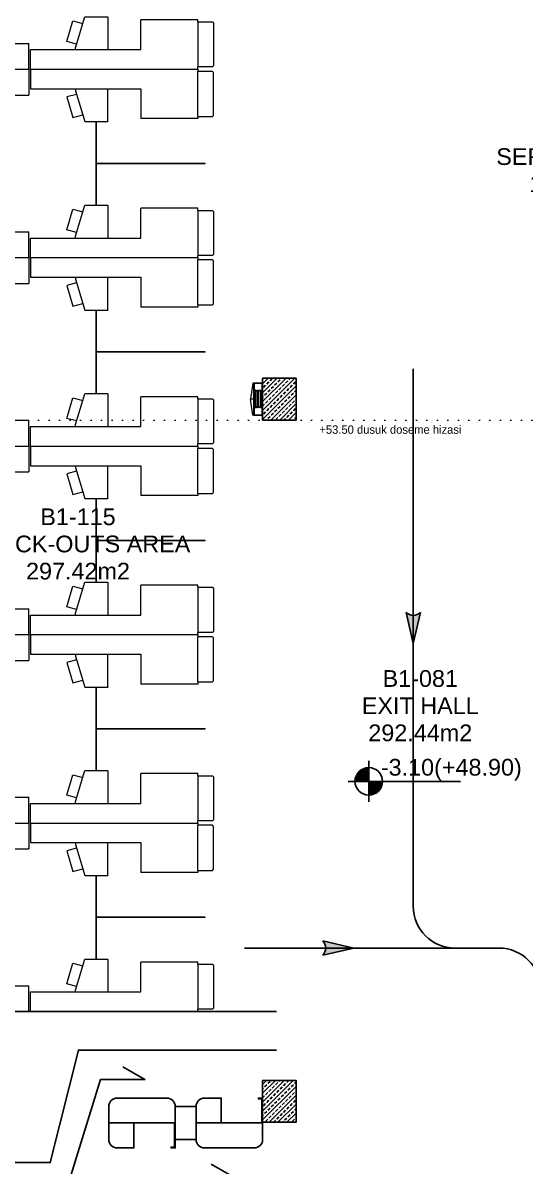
# Model space of a CAD drawing. Header units: metres. Extents: x -20317 to 2216, y -10281 to 3094.
# Drawn here: x -3172 to -1971, y -6831 to -4096 of the extents above; entities that cross this region are included whole.
import ezdxf
from ezdxf.enums import TextEntityAlignment as Align

# ---------------------------------------------------------------- set-up
doc = ezdxf.new("R2010")
doc.units = ezdxf.units.M
doc.header["$MEASUREMENT"] = 0
doc.linetypes.add('DOT2', pattern=[0.125, 0, -0.125])
doc.layers.get('0').update_dxf_attribs({"color": 30, "lineweight": 0})
for name, color, linetype in [('6', 242, 'Continuous'), ('V-0_Hatch_Concrete', 252, 'Continuous'), ('V-0_Notation_Level_200', 2, 'Continuous'), ('V-2_Column', 160, 'Continuous'), ('V-6_Furniture_Fixed', 54, 'Continuous')]:
    doc.layers.add(name, color=color, linetype=linetype)
for name, color, linetype, lineweight in [('Ag-040', 2, 'Continuous', 20), ('AG-FIRE-HOSE', 1, 'Continuous', 0), ('AI-040 @ 250', 2, 'Continuous', 20), ('shaft', 3, 'Continuous', 20)]:
    doc.layers.add(name, color=color, linetype=linetype, lineweight=lineweight)
doc.styles.add('$0$ARIAL', font='arial.ttf', dxfattribs={"width": 0.9})
doc.styles.add('ALANLAR_B8$0$ALANLAR_B8$0$VIVA_100', font='arial.ttf', dxfattribs={"height": 25})
doc.styles.add('IIS IKEA SANS', font='')
doc.styles.get('IIS IKEA SANS').set_extended_font_data('IKEA Sans')

# ---------------------------------------------------------------- blocks, each defined once
blk = doc.blocks.new('$0$ok')
at = {"layer": '6'}
h = blk.add_hatch(color=256, dxfattribs=at)
edge = h.paths.add_edge_path()
edge.add_ellipse((1571516, 116941.7), major_axis=(-7.14, 7.19), ratio=1, start_angle=359.4528, end_angle=450.6895)
edge.add_line((1571508.9, 116934.5), (1571477.9, 116941.8))
edge.add_line((1571477.9, 116941.8), (1571508.9, 116948.9))
for p, q in [((1571477.9, 116941.8), (1571508.9, 116948.9)), ((1571508.9, 116934.5), (1571477.9, 116941.8))]:
    blk.add_line(p, q, dxfattribs=at)
at = {"layer": '6', "extrusion": (0, 0, -1)}
blk.add_ellipse((1571516, 116941.7), major_axis=(-7.14, 7.19), ratio=1, start_param=4.700354, end_param=6.292737, dxfattribs=at)
blk = doc.blocks.new('$0$A$C742A37F2')
at = {"layer": '6'}
for p, q in [((72.05, -44.4), (72.05, -57.256)), ((68.019, -58.256), (74.101, -58.256))]:
    blk.add_line(p, q, dxfattribs=at)
for centre, start, end in [((73.05, -57.256), 180, 270), ((74.101, -59.256), 0, 90)]:
    blk.add_arc(centre, 1, start, end, dxfattribs=at)
at = {"layer": '6', "extrusion": (0, 0, -1), "xscale": -0.02399999999994179, "yscale": 0.02399999999994179, "zscale": -0.02399999999994179}
for p, rotation in [((-2878.654, -37766.438), 270), ((-37786.099, 2748.348), 180)]:
    blk.add_blockref('$0$ok', p, dxfattribs=dict(at, rotation=rotation))
blk = doc.blocks.new('$0$150714_ARSA$0$KOLON 80X120')
at = {"layer": 'V-0_Hatch_Concrete'}
h = blk.add_hatch(dxfattribs=at)
h.set_pattern_fill('ANSI33', color=256, scale=60)
h.set_pattern_definition([(45, (-19036.79, -4512.143), (-10.606602, 10.606602), []), (45, (-19026.183, -4512.143), (-10.606602, 10.606602), [7.5, -3.75])])
h.paths.add_polyline_path([(0, 100), (80, 100), (80, 0), (0, 0)])
blk.add_lwpolyline([(0, 100), (80, 100), (80, 0), (0, 0), (0, 100)])
blk = doc.blocks.new('*U46')
for p, q in [((0, -493), (0, 493)), ((-493, 0), (2191, 0))]:
    blk.add_line(p, q)
at = {"const_width": 328}
for points in [[(0, 164, 0.414214), (-164, 0, 0.414214)], [(0, -164, 0.414214), (164, 0, 0.414214)]]:
    blk.add_lwpolyline(points, format="xyb", dxfattribs=at)
blk.add_circle((0, 0), 328)
at = {"style": 'ALANLAR_B8$0$ALANLAR_B8$0$VIVA_100'}
for tag, p in [('%%P0.00', (1897, 137)), ('-0.07', (1834, -502))]:
    blk.add_attdef(tag, text='', height=400, dxfattribs=at).set_placement(p, align=Align.RIGHT)
blk = doc.blocks.new('*U16')
at = {"style": '$0$ARIAL'}
for tag, p in [('NO', (1.68, 0.8)), ('MAHAL', (1.68, -1.8)), ('ALAN', (1.68, -4.4))]:
    blk.add_attdef(tag, text='', height=1.6, dxfattribs=at).set_placement(p, align=Align.MIDDLE_CENTER)
blk = doc.blocks.new('YD')
at = {"layer": 'AG-FIRE-HOSE'}
for p, q in [((-165, 214, 1020), (-165, 564, 1020)), ((-130, 569, 1020), (-130, 209, 1020)), ((-90, 209, 1020), (-90, 569, 1020)), ((-51, 569, 1020), (-51, 209, 1020)), ((-220, 389, 1020), (-204, 389, 1020))]:
    blk.add_line(p, q, dxfattribs=at)
at = {"layer": 'AG-FIRE-HOSE', "elevation": 1020}
for points in [[(-220, 770), (-236, 770), (-288, 394, 0.037389), (-220, 389, -23668932620.97506)], [(-220, 0), (-236, 0), (-288, 384, -0.037389), (-220, 389, 23668932620.97506)]]:
    blk.add_lwpolyline(points, format="xyb", dxfattribs=at)
for points in [[(-220, 0), (0, 0), (0, 770), (-220, 770), (-220, 0)], [(-181, 605), (-165, 564), (-149, 605), (-130, 569), (-110, 605), (-90, 569), (-71, 605), (-51, 569), (-31, 605)], [(-181, 173), (-165, 214), (-149, 173), (-130, 209), (-110, 173), (-90, 209), (-71, 173), (-51, 209), (-31, 173)]]:
    blk.add_lwpolyline(points, dxfattribs=at)
for points in [[(-204, 8), (-8, 8), (-8, 762), (-204, 762)], [(-185, 173), (-181, 173), (-181, 605), (-185, 605)], [(-31, 605), (-28, 605), (-28, 173), (-31, 173)]]:
    blk.add_lwpolyline(points, close=True, dxfattribs=at)
blk = doc.blocks.new('PLR_Check-out 1 pcs')
at = {"linetype": 'Continuous', "lineweight": 20}
for p, q in [((285, 5665), (15, 5665)), ((15, 5216), (15, 5665)), ((33, 5665), (33, 5449)), ((285, 5216), (285, 5665)), ((22, 5561), (22, 5316)), ((23, 5561), (23, 5316)), ((273, 5449), (33, 5449)), ((33, 5449), (33, 5431)), ((33, 5431), (33, 5215)), ((273, 5431), (33, 5431)), ((15, 5216), (15, 4416)), ((15, 5216), (615, 5216)), ((615, 5216), (615, 4416)), ((15, 4416), (615, 4416)), ((20, 4375), (15, 4375)), ((15, 4375), (15, 3133)), ((20, 4375), (450, 4375)), ((450, 4375), (470, 4375)), ((470, 4375), (470, 3302)), ((600, 3275), (661, 3504)), ((661, 3504), (1140, 3360)), ((470, 3302), (515, 3302)), ((470, 3302), (470, 3292)), ((470, 3292), (470, 1735)), ((515, 3302), (1234, 3078)), ((1140, 3360), (1078, 3126)), ((15, 3133), (15, 1185)), ((1235, 3078), (1235, 2525)), ((1124, 2525), (470, 2525)), ((1165, 2525), (1124, 2525)), ((1175, 2525), (1165, 2525)), ((1225, 2525), (1175, 2525)), ((1225, 2525), (1235, 2525)), ((470, 1735), (1165, 1735)), ((1165, 375), (1165, 1735)), ((15, 1185), (15, 375)), ((15, 375), (67, 375)), ((67, 25), (67, 375)), ((1115, 375), (67, 375)), ((1115, 375), (1115, 25)), ((1115, 375), (1165, 375)), ((92, 0), (67, 25)), ((1090, 0), (92, 0)), ((1115, 25), (1090, 0))]:
    blk.add_line(p, q, dxfattribs=at)
blk = doc.blocks.new('PLN_Check-out 1 pcs')
at = {"linetype": 'Continuous', "lineweight": 20}
for p, q in [((285, 5665), (15, 5665)), ((15, 5216), (15, 5665)), ((33, 5665), (33, 5449)), ((285, 5216), (285, 5665)), ((22, 5561), (22, 5316)), ((23, 5561), (23, 5316)), ((273, 5449), (33, 5449)), ((33, 5449), (33, 5431)), ((33, 5431), (33, 5215)), ((273, 5431), (33, 5431)), ((15, 5216), (15, 4416)), ((15, 5216), (615, 5216)), ((615, 5216), (615, 4416)), ((15, 4416), (615, 4416)), ((20, 4375), (15, 4375)), ((15, 4375), (15, 3133)), ((20, 4375), (450, 4375)), ((450, 4375), (470, 4375)), ((470, 4375), (470, 3302)), ((600, 3275), (661, 3504)), ((661, 3504), (1140, 3360)), ((470, 3302), (515, 3302)), ((470, 3302), (470, 3292)), ((470, 3292), (470, 1735)), ((515, 3302), (1234, 3078)), ((1140, 3360), (1078, 3126)), ((15, 3133), (15, 1185)), ((1235, 3078), (1235, 2525)), ((1124, 2525), (470, 2525)), ((1165, 2525), (1124, 2525)), ((1175, 2525), (1165, 2525)), ((1225, 2525), (1175, 2525)), ((1225, 2525), (1235, 2525)), ((470, 1735), (1165, 1735)), ((1165, 375), (1165, 1735)), ((15, 1185), (15, 375)), ((15, 375), (67, 375)), ((67, 25), (67, 375)), ((1115, 375), (67, 375)), ((1115, 375), (1115, 25)), ((1115, 375), (1165, 375)), ((92, 0), (67, 25)), ((1090, 0), (92, 0)), ((1115, 25), (1090, 0))]:
    blk.add_line(p, q, dxfattribs=at)
blk = doc.blocks.new('A$C11276A47')
for points in [[(200, 1190), (600, 1190), (600, 595), (0, 595), (0, 990, -0.414214)], [(600, 1190), (200, 1190, 0.414214), (0, 990), (0, 200, 0.414214), (200, 0), (1390, 0, 0.414214), (1590, 200), (1590, 1190), (1490, 1190), (1490, 1170), (1570, 1170), (1570, 595), (600, 595), (600, 1190)]]:
    blk.add_lwpolyline(points, format="xyb", close=True)
blk = doc.blocks.new('A$C37115626')
at = {"layer": 'V-6_Furniture_Fixed', "color": 7}
for points in [[(800.3, 2686), (800.3, 2586), (1060.5, 2586), (800.3, 2586), (800.3, 2486)], [(800.3, 2235.1), (800.3, 2135.1), (1060.5, 2135.1), (800.3, 2135.1), (800.3, 2035.1)], [(800.3, 1784.3), (800.3, 1684.3), (1060.5, 1684.3), (800.3, 1684.3), (800.3, 1584.3)], [(800.3, 1333.5), (800.3, 1233.5), (1060.5, 1233.5), (800.3, 1233.5), (800.3, 1133.5)], [(800.3, 882.6), (800.3, 782.6), (1060.5, 782.6), (800.3, 782.6), (800.3, 682.6)], [(208.5, 557.2), (208.5, 557.2), (1231, 557.2)], [(182.1, 195.8), (182.1, 195.8), (690.4, 195.8), (757.7, 464.8), (803.8, 464.8), (1231, 464.8)]]:
    blk.add_lwpolyline(points, dxfattribs=at)
at = {"layer": 'V-6_Furniture_Fixed', "color": 8}
for points in [[(264.1, 154.3), (736.3, 154.3), (810.2, 394.3), (916.5, 394.3), (863.4, 425)], [(937.3, 154.3), (1140.6, 154.3), (1075.3, 192)]]:
    blk.add_lwpolyline(points, dxfattribs=at)
at = {"layer": 'V-6_Furniture_Fixed', "color": 7}
blk.add_lwpolyline([(989.1, 330.1), (1039.1, 330.1), (1039.1, 251.1), (989.1, 251.1)], close=True, dxfattribs=at)
at = {"layer": 'V-6_Furniture_Fixed', "color": 7, "yscale": 0.1}
for name, p, xscale, zscale, rotation in [('PLN_Check-out 1 pcs', (1080.5, 2809.8), 0.1028430158321272, 100, 90), ('PLR_Check-out 1 pcs', (1080.5, 2812.9), -0.1028430158321272, 100, 90), ('PLN_Check-out 1 pcs', (1080.5, 2359), 0.1028430158321272, 100, 90), ('PLR_Check-out 1 pcs', (1080.5, 2362.1), -0.1028430158321272, 100, 90), ('PLN_Check-out 1 pcs', (1080.5, 1908.2), 0.1028430158321272, 100, 90), ('PLR_Check-out 1 pcs', (1080.5, 1911.2), -0.1028430158321272, 100, 90), ('PLN_Check-out 1 pcs', (1080.5, 1457.3), 0.1028430158321272, 100, 90), ('PLR_Check-out 1 pcs', (1080.5, 1460.4), -0.1028430158321272, 100, 90), ('PLN_Check-out 1 pcs', (1080.5, 1006.5), 0.1028430158321272, 100, 90), ('PLR_Check-out 1 pcs', (1080.5, 1009.6), -0.1028430158321272, 100, 90), ('PLN_Check-out 1 pcs', (1080.5, 555.7), 0.1028430158321272, 100, 90), ('A$C11276A47', (830.1, 350.1), -0.1, 0.1, 180)]:
    blk.add_blockref(name, p, dxfattribs=dict(at, xscale=xscale, zscale=zscale, rotation=rotation))
at = {"layer": 'V-6_Furniture_Fixed', "color": 7, "xscale": 0.1, "yscale": 0.1, "zscale": 0.1}
blk.add_blockref('A$C11276A47', (1039.1, 231.1), dxfattribs=at)

msp = doc.modelspace()

# ---------------------------------------------------------------- linework, layer by layer
at = {"layer": 'shaft', "linetype": 'DOT2', "ltscale": 200}
msp.add_lwpolyline([(-1213.4, -4205.9), (-1678.4, -4205.9), (-1678.4, -5045.9), (-3358.4, -5045.9), (-3358.4, -6625.9)], dxfattribs=at)

# ---------------------------------------------------------------- block references
at = {"layer": '6', "xscale": 100, "yscale": 100, "zscale": 100}
msp.add_blockref('$0$A$C742A37F2', (-9443.4, -483.6), dxfattribs=at)
at = {"layer": 'AG-FIRE-HOSE', "xscale": 0.1, "yscale": 0.1, "zscale": 0.1}
msp.add_blockref('YD', (-2598.4, -5034.4, -102), dxfattribs=at)
at = {"layer": 'AI-040 @ 250', "color": 2, "linetype": 'Continuous', "lineweight": 20, "xscale": 25, "yscale": 25, "zscale": 25}
for p, values in [((-1886.2, -4370.8), {'ALAN': '16.87 m2', 'MAHAL': 'SERVING LINE', 'NO': 'B1-293'}), ((-3081.9, -5297.4), {'ALAN': '297.42m2', 'MAHAL': 'CHECK-OUTS AREA', 'NO': 'B1-115'}), ((-2263.5, -5684.3), {'ALAN': '292.44m2', 'MAHAL': 'EXIT HALL', 'NO': 'B1-081'})]:
    msp.add_blockref('*U16', p, dxfattribs=at).add_auto_attribs(values)
at = {"layer": 'V-0_Notation_Level_200'}
ref = msp.add_blockref('*U46', (-2344.8, -5910.3), dxfattribs=dict(at, xscale=0.1, yscale=0.1, zscale=0.1))
ref.add_attrib('%%P0.00', ' -3.10(+48.90)', dxfattribs={"layer": '0', "height": 40, "style": 'ALANLAR_B8$0$ALANLAR_B8$0$VIVA_100'}).set_placement((-2155.1, -5896.6), align=Align.CENTER)
at = {"layer": 'V-2_Column'}
for p in [(-2598.4, -5045.9), (-2598.4, -6725.9)]:
    msp.add_blockref('$0$150714_ARSA$0$KOLON 80X120', p, dxfattribs=at)
at = {"layer": 'V-6_Furniture_Fixed'}
msp.add_blockref('A$C37115626', (-3796.5, -7018.1), dxfattribs=at)

# ---------------------------------------------------------------- texts
at = {"layer": 'Ag-040', "linetype": 'DOT2', "ltscale": 200, "style": 'IIS IKEA SANS'}
msp.add_text('+53.50 dusuk doseme hizasi', height=20, dxfattribs=at).set_placement((-2462.8, -5078.8))

doc.saveas('drawing.dxf')
